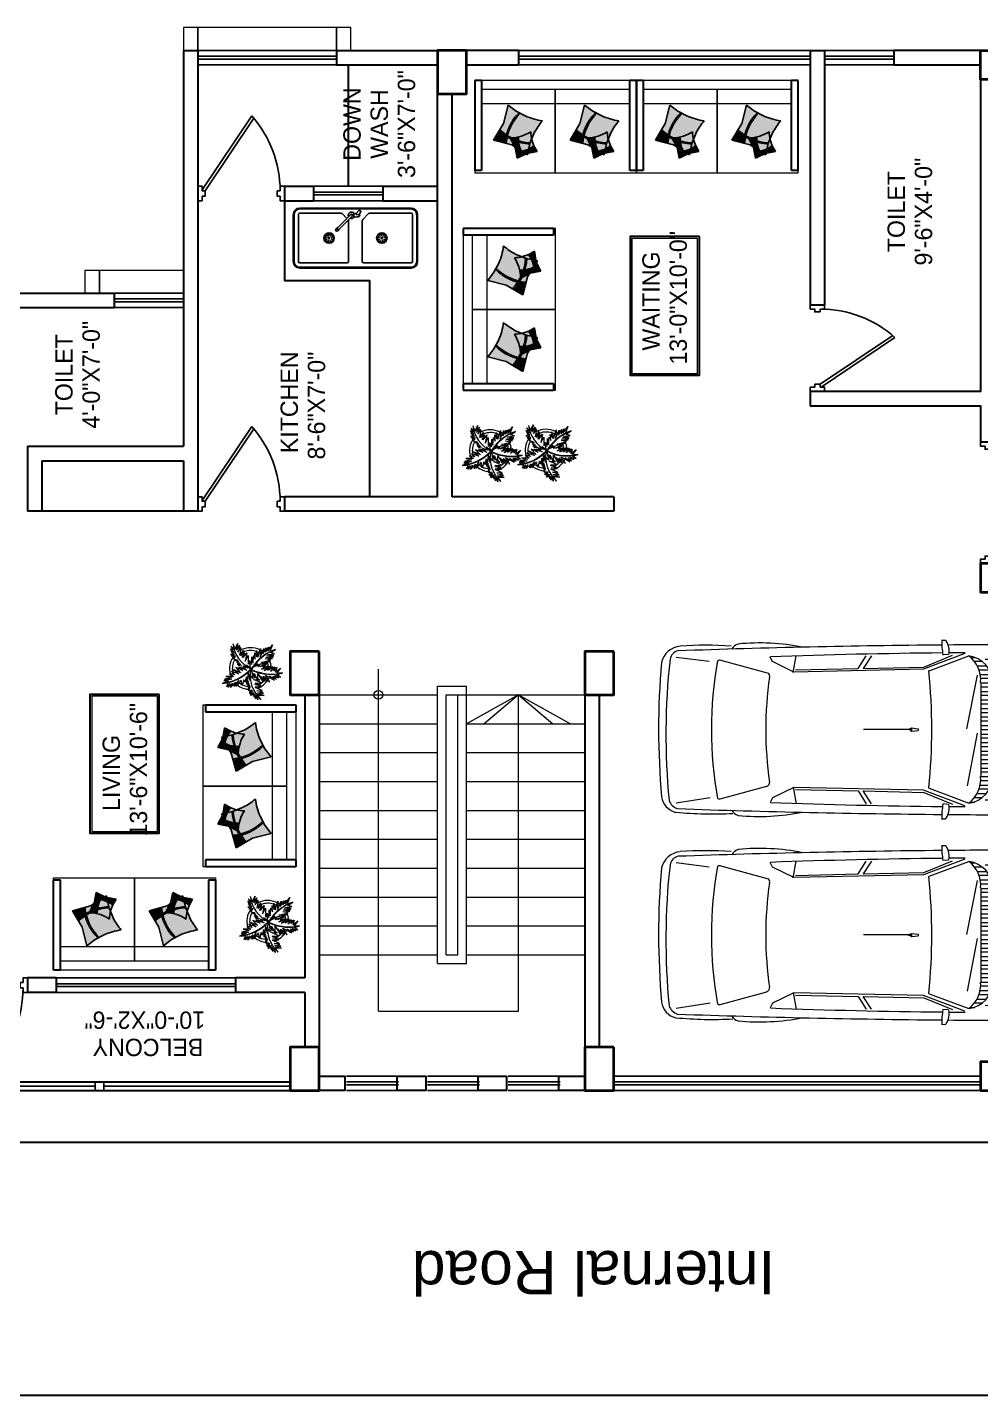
# Model space of a CAD drawing. Header units: inches. Extents: x -54558 to 35158, y -4190 to 41945.
# Drawn here: x -54215.9 to -53885.9, y -1588.6 to -1115 of the extents above; entities that cross this region are included whole.
import ezdxf

# ---------------------------------------------------------------- set-up
doc = ezdxf.new("R2010")
doc.units = ezdxf.units.IN
doc.header["$MEASUREMENT"] = 0
doc.layers.get('0').update_dxf_attribs({"true_color": 0xe4c8de})
for name, color, linetype in [('A-ANNO-TEXT', 7, 'Continuous'), ('door', 34, 'Continuous'), ('FUR', 30, 'Continuous')]:
    doc.layers.add(name, color=color, linetype=linetype)
for name, color, linetype, lineweight in [('A-FURN-FIXD', 44, 'Continuous', 9), ('A_WALL', 7, 'Continuous', 30), ('car', 251, 'Continuous', 13), ('colum', 241, 'Continuous', 40), ('Furniture', 42, 'Continuous', 30), ('illustr-TREE', 113, 'Continuous', 0), ('railing', 6, 'Continuous', 5), ('ROAD', 251, 'Continuous', 30), ('sanshade', 252, 'Continuous', 5), ('Stair', 44, 'Continuous', 13), ('thin', 251, 'Continuous', 20), ('Ver', 144, 'Continuous', 30), ('Wall-02', 7, 'Continuous', 30), ('windo', 140, 'Continuous', 25)]:
    doc.layers.add(name, color=color, linetype=linetype, lineweight=lineweight)
doc.styles.add('Arial', font='arial.ttf')
doc.styles.get("Standard").update_dxf_attribs({"font": 'ARIALN.TTF'})

# ---------------------------------------------------------------- blocks, each defined once
blk = doc.blocks.new('fjfds')
at = {"layer": 'railing'}
for p, q in [((-25748.79, -8794.32), (-25748.79, -8804.32)), ((-25748.79, -8794.32), (-25652.79, -8794.32)), ((-25745.79, -8797.32), (-25745.79, -8801.32)), ((-25745.79, -8797.32), (-25655.79, -8797.32)), ((-25655.79, -8797.32), (-25655.79, -8804.32)), ((-25652.79, -8794.32), (-25652.79, -8804.32)), ((-25745.79, -8801.32), (-25655.79, -8801.32)), ((-25748.79, -8804.32), (-25655.79, -8804.32)), ((-25655.79, -8804.32), (-25652.79, -8804.32))]:
    blk.add_line(p, q, dxfattribs=at)
at = {"layer": 'Stair'}
for p, q in [((-25745.79, -8753.32), (-25745.79, -8794.32)), ((-25735.79, -8753.32), (-25735.79, -8794.32)), ((-25725.79, -8753.32), (-25725.79, -8794.32)), ((-25715.79, -8753.32), (-25715.79, -8794.32)), ((-25705.79, -8753.32), (-25705.79, -8794.32)), ((-25695.79, -8753.32), (-25695.79, -8794.32)), ((-25685.79, -8753.32), (-25685.79, -8794.32)), ((-25675.79, -8753.32), (-25675.79, -8794.32)), ((-25665.79, -8753.32), (-25665.79, -8794.32)), ((-25655.79, -8753.32), (-25655.79, -8794.32)), ((-25765.34, -8773.82), (-25646.9, -8773.82)), ((-25765.34, -8773.82), (-25765.34, -8822.32)), ((-25745.79, -8804.32), (-25745.79, -8845.32)), ((-25735.79, -8804.32), (-25735.79, -8845.32)), ((-25725.79, -8804.32), (-25725.79, -8845.32)), ((-25715.79, -8804.32), (-25715.79, -8845.32)), ((-25705.79, -8804.32), (-25705.79, -8845.32)), ((-25695.79, -8804.32), (-25695.79, -8845.32)), ((-25685.79, -8804.32), (-25685.79, -8845.32)), ((-25675.79, -8804.32), (-25675.79, -8845.32)), ((-25665.79, -8804.32), (-25665.79, -8845.32)), ((-25655.79, -8822.32), (-25665.79, -8804.32)), ((-25655.79, -8804.32), (-25655.79, -8845.32)), ((-25655.79, -8822.32), (-25665.79, -8810.47)), ((-25765.34, -8822.32), (-25655.79, -8822.32)), ((-25655.79, -8822.32), (-25665.79, -8840.32)), ((-25655.79, -8822.32), (-25665.79, -8834.17))]:
    blk.add_line(p, q, dxfattribs=at)
blk.add_circle((-25655.79, -8773.82), 1.51, dxfattribs=at)
blk = doc.blocks.new('ee')
at = {"layer": 'sanshade'}
for points in [[(-25480.79, -8822.32), (-25472.79, -8822.32), (-25472.79, -8817.32), (-25480.79, -8817.32)], [(-25472.79, -8822.32), (-25480.79, -8822.32), (-25480.79, -8870.32), (-25472.79, -8870.32)], [(-25480.79, -8875.32), (-25472.79, -8875.32), (-25472.79, -8870.32), (-25480.79, -8870.32)]]:
    blk.add_lwpolyline(points, close=True, dxfattribs=at)
blk = doc.blocks.new('ddf')
at = {"layer": 'sanshade'}
for points in [[(-25516.79, -8672.32), (-25508.79, -8672.32), (-25508.79, -8677.32), (-25516.79, -8677.32)], [(-25516.79, -8677.32), (-25508.79, -8677.32), (-25508.79, -8706.32), (-25516.79, -8706.32)]]:
    blk.add_lwpolyline(points, close=True, dxfattribs=at)
blk = doc.blocks.new('ALFA-P')
at = {"color": 1}
for p, q in [((0.051, 0.677), (0.379, 0.733)), ((0.421, 0.765), (0.398, 0.733)), ((0.922, 0.782), (0.421, 0.765)), ((1.054, 0.795), (1.05, 0.795)), ((1.501, 0.831), (1.466, 0.832)), ((1.187, 0.609), (1.104, 0.609)), ((1.142, 0.646), (1.211, 0.646)), ((1.245, 0.684), (1.208, 0.684)), ((1.611, 0.562), (1.26, 0.693)), ((1.295, 0.716), (1.659, 0.578)), ((1.658, 0.598), (1.405, 0.702)), ((1.439, 0.705), (1.49, 0.7)), ((2.117, 0.698), (2.191, 0.585)), ((2.236, 0.585), (2.166, 0.698)), ((2.809, 0.552), (2.782, 0.698)), ((2.801, 0.554), (2.99, 0.646)), ((2.989, 0.646), (3.012, 0.687)), ((3.044, 0.547), (3.455, 0.659)), ((3.538, 0.646), (3.838, 0.693)), ((1.055, 0.496), (1.156, 0.496)), ((1.161, 0.534), (1.064, 0.534)), ((1.08, 0.571), (1.171, 0.571)), ((1.187, 0.076), (1.276, 0.539)), ((2.191, 0.585), (1.658, 0.598)), ((1.659, 0.578), (2.801, 0.554)), ((2.789, 0.573), (2.236, 0.585)), ((1.053, -0.37), (1.053, 0.459)), ((1.156, 0.459), (1.053, 0.459)), ((1.053, 0.421), (1.156, 0.421)), ((1.156, 0.384), (1.053, 0.384)), ((1.156, -0.37), (1.156, 0.459)), ((1.053, 0.346), (1.156, 0.346)), ((1.156, 0.309), (1.053, 0.309)), ((1.053, 0.271), (1.156, 0.271)), ((1.156, 0.234), (1.053, 0.234)), ((1.053, 0.196), (1.156, 0.196)), ((1.156, 0.159), (1.053, 0.159)), ((1.053, 0.121), (1.156, 0.121)), ((1.156, 0.084), (1.053, 0.084)), ((1.053, 0.046), (1.156, 0.046)), ((1.156, 0.009), (1.053, 0.009)), ((1.187, -0.435), (1.281, 0.039)), ((1.765, 0.059), (1.708, 0.052)), ((1.708, 0.037), (1.708, 0.052)), ((1.765, 0.03), (1.708, 0.037)), ((1.775, 0.052), (1.765, 0.059)), ((1.775, 0.036), (1.765, 0.03)), ((1.766, 0.03), (1.766, 0.058)), ((1.77, 0.048), (1.787, 0.048)), ((1.77, 0.04), (1.787, 0.04)), ((1.775, 0.048), (1.775, 0.052)), ((1.775, 0.036), (1.775, 0.04)), ((1.787, 0.048), (1.804, 0.044)), ((1.787, 0.04), (1.804, 0.044)), ((1.804, 0.044), (2.189, 0.044)), ((1.053, -0.029), (1.156, -0.029)), ((1.156, -0.066), (1.053, -0.066)), ((1.053, -0.104), (1.156, -0.104)), ((1.156, -0.141), (1.053, -0.141)), ((1.053, -0.179), (1.156, -0.179)), ((1.156, -0.216), (1.053, -0.216)), ((1.053, -0.254), (1.156, -0.254)), ((1.156, -0.291), (1.053, -0.291)), ((1.053, -0.329), (1.156, -0.329)), ((1.156, -0.366), (1.053, -0.366)), ((1.055, -0.404), (1.156, -0.404)), ((1.161, -0.441), (1.064, -0.441)), ((1.08, -0.479), (1.171, -0.479)), ((1.611, -0.473), (1.26, -0.604)), ((1.659, -0.486), (2.801, -0.461)), ((2.789, -0.48), (2.236, -0.493)), ((2.809, -0.459), (2.782, -0.606)), ((2.801, -0.461), (2.99, -0.554)), ((3.033, -0.451), (3.453, -0.566)), ((0.049, -0.586), (0.383, -0.64)), ((1.187, -0.516), (1.104, -0.516)), ((1.142, -0.554), (1.211, -0.554)), ((1.245, -0.591), (1.208, -0.591)), ((1.295, -0.624), (1.659, -0.486)), ((1.658, -0.505), (1.405, -0.61)), ((2.191, -0.493), (1.658, -0.505)), ((2.117, -0.606), (2.191, -0.493)), ((2.236, -0.493), (2.166, -0.606)), ((2.989, -0.553), (3.012, -0.595)), ((3.547, -0.554), (3.838, -0.591)), ((0.421, -0.682), (0.398, -0.645)), ((0.922, -0.688), (0.421, -0.682)), ((1.439, -0.616), (1.49, -0.612)), ((1.501, -0.743), (1.466, -0.743))]:
    blk.add_line(p, q, dxfattribs=at)
blk.add_lwpolyline([(1.77, 0.048, 0.135264), (1.769, 0.048, 0.106902), (1.768, 0.047, 0.081911), (1.768, 0.046, 0.07014), (1.768, 0.044, 0.07014), (1.768, 0.043, 0.081911), (1.768, 0.042, 0.106902), (1.769, 0.041, 0.135264), (1.77, 0.04, 0.135264)], format="xyb", dxfattribs=at)
at = {"color": 1, "const_width": 0.00157}
blk.add_lwpolyline([(2.189, 0.044, 1), (2.188, 0.044, 1)], format="xyb", close=True, dxfattribs=at)
at = {"color": 1}
for centre, radius, start, end in [((0.794, -2.08), 2.83, 90.8303, 104.7581), ((0.644, 2.435), 1.69, 273.7251, 283.9002), ((0.703, -88.577), 89.373, 89.52503, 89.7751), ((0.934, -56.277), 57.002, 89.4957, 89.6397), ((1.583, 0.741), 0.149, 145.9309, 193.8445), ((1.514, 0.784), 0.068, 134.8266, 142.9949), ((0.774, 0.825), 0.726, 350.1467, 0.5405), ((0.703, -88.577), 89.373, 87.99733, 89.48898), ((3.104, -1.099), 1.909, 84.2866, 101.4253), ((3.269, 0.711), 0.0928, 31.1037, 74.3748), ((3.518, -2.656), 3.444, 84.627, 92.961), ((3.799, 0.638), 0.106, 15.9545, 75.1491), ((3.801, 0.61), 0.169, 8.8601, 76.0341), ((3.477, 0.047), 3.537, 170.7624, 189.2376), ((0.086, 0.575), 0.109, 108.9654, 157.7189), ((0.087, 0.589), 0.0687, 102.3165, 172.6202), ((1.022, -8.34), 9.004, 89.3963, 96.1219), ((1.288, 0.459), 0.235, 96.9706, 180), ((1.427, 0.479), 0.271, 128.1315, 184.3504), ((0.934, -56.277), 57.002, 87.9149, 89.4373), ((3.448, 0.618), 0.0417, 52.5085, 81.0554), ((0.134, 0.045), 3.395, 349.695, 10.305), ((-2.205, 0.087), 6.134, 353.8067, 5.429), ((-2.824, 0.038), 6.818, 355.0765, 5.0418), ((3.018, 0.045), 3.049, 169.5804, 190.4804), ((6.651, 0.044), 5.064, 174.1622, 185.8378), ((1.61, 0.559), 0.00255, 10.1904, 76.0607), ((3.055, 0.509), 0.0388, 106.5918, 183.3613), ((-0.143, 0.045), 3.193, 351.679, 8.321), ((1.288, -0.37), 0.235, 180, 263.0294), ((1.427, -0.391), 0.271, 175.6496, 231.8685), ((1.61, -0.47), 0.00255, 283.9393, 349.8096), ((3.042, -0.425), 0.0275, 161.9399, 248.0871), ((0.08, -0.492), 0.0989, 198.2367, 251.7095), ((0.093, -0.492), 0.0748, 186.407, 260.5783), ((1.022, 8.432), 9.004, 263.8781, 270.6037), ((0.794, 2.173), 2.83, 255.2872, 269.1697), ((0.934, 56.369), 57.002, 270.5622, 272.0851), ((3.456, -0.54), 0.0259, 261.842, 317.0719), ((3.785, -0.501), 0.189, 275.3376, 346.1066), ((3.803, -0.56), 0.0908, 281.9071, 350.7156), ((0.644, -2.343), 1.69, 75.9638, 86.2749), ((0.703, 88.67), 89.373, 270.2249, 270.47417), ((0.934, 56.369), 57.002, 270.3603, 270.5047), ((1.583, -0.652), 0.149, 166.1555, 214.0691), ((0.774, -0.736), 0.726, 359.4595, 9.8533), ((0.703, 88.67), 89.373, 270.51092, 271.99998), ((3.104, 1.191), 1.909, 258.5747, 275.7134), ((3.269, -0.618), 0.0928, 285.6252, 328.8963), ((3.577, 2.373), 3.071, 265.8615, 274.2164), ((1.514, -0.695), 0.068, 217.0051, 225.1734)]:
    blk.add_arc(centre, radius, start, end, dxfattribs=at)
blk = doc.blocks.new('efre')
at = {"layer": 'door'}
for p, q in [((10922.87, 10339.43), (10901.44, 10307.52)), ((10923.87, 10339.12), (10902.26, 10306.96))]:
    blk.add_line(p, q, dxfattribs=at)
for points in [[(10885.87, 10339.43), (10884.87, 10339.43), (10884.87, 10337.89), (10883.37, 10337.89), (10883.37, 10342.89), (10884.87, 10342.89), (10884.87, 10341.35), (10885.87, 10341.35)], [(10922.87, 10339.43), (10923.87, 10339.43), (10923.87, 10337.89), (10925.37, 10337.89), (10925.37, 10342.89), (10923.87, 10342.89), (10923.87, 10341.35), (10922.87, 10341.35)]]:
    blk.add_lwpolyline(points, close=True, dxfattribs=at)
blk.add_arc((10923.87, 10339.43), 39, 180, 236.3642, dxfattribs=at)
blk = doc.blocks.new('jj')
at = {"layer": 'door'}
for p, q in [((11000.83, 10306.39), (11025.92, 10323.24)), ((11001.13, 10305.39), (11026.7, 10322.56))]:
    blk.add_line(p, q, dxfattribs=at)
for points in [[(11000.83, 10331.39), (11000.83, 10332.39), (11002.37, 10332.39), (11002.37, 10333.89), (10997.37, 10333.89), (10997.37, 10332.39), (10998.91, 10332.39), (10998.91, 10331.39)], [(11000.83, 10306.39), (11000.83, 10305.39), (11002.37, 10305.39), (11002.37, 10303.89), (10997.37, 10303.89), (10997.37, 10305.39), (10998.91, 10305.39), (10998.91, 10306.39)]]:
    blk.add_lwpolyline(points, close=True, dxfattribs=at)
blk.add_arc((11000.83, 10293.39), 39, 48.4266, 90, dxfattribs=at)
blk = doc.blocks.new('eyhfgh')
h = blk.add_hatch(color=63)
h.set_gradient(color1=(179, 217, 63), color2=(199, 227, 114), one_color=1, tint=0.67, name='INVCYLINDER')
h.paths.add_polyline_path([(12644.43, 1383.24, 0.034297), (12645.24, 1384.41), (12644.29, 1385.24), (12642.12, 1388.72), (12640.65, 1386.85, -0.121186)])
h = blk.add_hatch(color=254)
h.set_gradient(color1=(252, 230, 217), color2=(250, 214, 194), one_color=1, tint=0.87, name='CYLINDER')
h.paths.add_polyline_path([(12640.74, 1375.72, 0.127935), (12640.03, 1384.94), (12635.81, 1384.95, -0.057362), (12630.31, 1386.1, -0.068738), (12631.08, 1379.22), (12630.86, 1377.04, 0.13826)])
h = blk.add_hatch(color=7)
h.set_gradient(color1=(238, 242, 227), color2=(228, 234, 210), one_color=1, tint=0.87, name='CYLINDER')
h.paths.add_polyline_path([(12644.25, 1383.02, 0.127935), (12640.47, 1386.65), (12638.68, 1385.07, -0.057362), (12635.92, 1383.48, -0.068738), (12638.84, 1380.86), (12639.57, 1379.85, 0.13826)])
h = blk.add_hatch(color=63)
h.set_gradient(color1=(179, 217, 63), color2=(199, 227, 114), one_color=1, tint=0.67, name='INVCYLINDER')
h.paths.add_polyline_path([(12639.73, 1379.63), (12640.15, 1379.05), (12641.16, 1377.05), (12643.87, 1380.25), (12645.17, 1381.1, 0.044432), (12644.39, 1382.78, -0.131681)])
h = blk.add_hatch(color=252)
h.set_gradient(color1=(132, 132, 132), color2=(171, 171, 171), one_color=1, tint=0.67, name='INVCYLINDER')
h.paths.add_polyline_path([(12641.24, 1375.8, 0.034297), (12643.68, 1376.39), (12643.4, 1378.6), (12644.63, 1385.73), (12640.5, 1384.98, -0.121186)])
h = blk.add_hatch(color=7)
h.set_gradient(color1=(238, 242, 227), color2=(228, 234, 210), one_color=1, tint=0.87, name='CYLINDER')
h.paths.add_polyline_path([(12647.38, 1382.54), (12645.46, 1384.23, -0.034767), (12644.58, 1383, -0.044102), (12645.42, 1381.27)])
h = blk.add_hatch(color=252)
h.set_gradient(color1=(132, 132, 132), color2=(171, 171, 171), one_color=1, tint=0.67, name='INVCYLINDER')
h.paths.add_polyline_path([(12630.81, 1376.56), (12630.67, 1375.29), (12629.66, 1371.46), (12636.99, 1372.52), (12639.71, 1372.11, 0.044432), (12640.65, 1375.23, -0.131681)])
h = blk.add_hatch(color=254)
h.set_gradient(color1=(252, 230, 217), color2=(250, 214, 194), one_color=1, tint=0.87, name='CYLINDER')
h.paths.add_polyline_path([(12644.31, 1371.41), (12643.75, 1375.89, -0.034767), (12641.15, 1375.3, -0.044102), (12640.23, 1372.03)])
at = {"layer": 'FUR'}
for centre, radius, start, end in [((12638.08, 1409.42), 24.58, 251.5766, 264.7087), ((12605.79, 1379.86), 25.3, 358.5655, 14.2944), ((12630.42, 1396.27), 13.92, 293.2894, 306.4215), ((12627.91, 1371.6), 14.33, 40.2783, 56.0072), ((12636.29, 1389.73), 10.41, 288.3606, 329.2642), ((12622.66, 1378.96), 18.37, 338.1109, 18.9447), ((12636.2, 1389.91), 10.86, 288.9822, 328.4663), ((12622.19, 1378.89), 19.3, 339.1865, 18.3627), ((12635.38, 1377.57), 10.41, 19.8237, 60.6575), ((12635.21, 1377.37), 10.93, 20.8993, 60.0755), ((12638.22, 1394.25), 19.18, 247.2694, 286.7535), ((12638.14, 1393.91), 18.38, 246.6478, 287.5514)]:
    blk.add_arc(centre, radius, start, end, dxfattribs=at)
for points, invisible_edges in [([(12644.29, 1385.24), (12642.12, 1388.72), (12640.57, 1386.74)], 12), ([(12644.31, 1371.41), (12643.4, 1378.6), (12635.81, 1384.95)], 14), ([(12643.4, 1378.6), (12640.26, 1384.94), (12635.81, 1384.95)], 13), ([(12644.29, 1385.24), (12640.57, 1386.74), (12638.68, 1385.07)], 13), ([(12647.38, 1382.54), (12644.29, 1385.24), (12638.68, 1385.07)], 14), ([(12638.84, 1380.86), (12640.15, 1379.05), (12647.38, 1382.54)], 14), ([(12640.15, 1379.05), (12643.87, 1380.25), (12647.38, 1382.54)], 13), ([(12643.4, 1378.6), (12644.63, 1385.73), (12640.26, 1384.94)], 12), ([(12631.08, 1379.22), (12630.67, 1375.29), (12644.31, 1371.41)], 14), ([(12640.15, 1379.05), (12641.16, 1377.05), (12643.87, 1380.25)], 12), ([(12630.67, 1375.29), (12629.66, 1371.46), (12636.99, 1372.52)], 12), ([(12630.67, 1375.29), (12636.99, 1372.52), (12644.31, 1371.41)], 13)]:
    blk.add_3dface(points, dxfattribs=dict(at, invisible_edges=invisible_edges))
blk = doc.blocks.new('standard')
at = {"layer": 'A-FURN-FIXD', "lineweight": 30, "transparency": 33554687}
for p, q in [((29797.43, 5446.76), (29828.65, 5446.76)), ((29797.43, 5444.42), (29797.43, 5446.76)), ((29828.65, 5444.42), (29828.65, 5446.76)), ((29797.43, 5444.42), (29828.65, 5444.42)), ((29828.65, 5393.11), (29797.43, 5393.11)), ((29797.43, 5390.76), (29797.43, 5393.11)), ((29828.65, 5390.76), (29797.43, 5390.76)), ((29828.65, 5390.76), (29828.65, 5393.11))]:
    blk.add_line(p, q, dxfattribs=at)
at = {"layer": 'A-FURN-FIXD', "linetype": 'ByBlock', "ltscale": 200, "transparency": 33554687}
for p, q in [((29828.65, 5446.76), (29829.43, 5446.76)), ((29829.43, 5446.76), (29829.43, 5390.76)), ((29797.43, 5393.11), (29797.43, 5444.42)), ((29800.56, 5393.11), (29800.56, 5444.42)), ((29805.56, 5393.11), (29805.56, 5444.42)), ((29829.43, 5418.89), (29800.56, 5418.89)), ((29829.43, 5418.76), (29800.56, 5418.76)), ((29829.43, 5390.76), (29828.65, 5390.76))]:
    blk.add_line(p, q, dxfattribs=at)
at = {"layer": 'Furniture', "transparency": 33554687, "xscale": -0.8940402066046178, "yscale": 0.8940402066046178, "zscale": 0.8940402066046178, "rotation": 202.1116633612902}
for p in [(18883.43, 2320.97), (18883.43, 2294.47)]:
    blk.add_blockref('eyhfgh', p, dxfattribs=at)
blk = doc.blocks.new('gfsv')
at = {"layer": 'illustr-TREE', "color": 114, "true_color": 0x139b48}
for p, q in [((-19140.03, -7521.46), (-19139.13, -7521.95)), ((-19139.05, -7522.51), (-19140.03, -7521.46)), ((-19139.94, -7521.15), (-19139.07, -7521.44)), ((-19139.13, -7521.95), (-19139.94, -7521.15)), ((-19138.47, -7521.62), (-19139.14, -7519.95)), ((-19139.07, -7521.44), (-19139.14, -7519.95)), ((-19138.44, -7520.36), (-19138.47, -7521.62)), ((-19138.11, -7522.31), (-19138.44, -7520.36)), ((-19138.11, -7520.52), (-19138.11, -7522.31)), ((-19137.74, -7522.39), (-19138.11, -7520.52)), ((-19137.39, -7520.88), (-19137.74, -7522.39)), ((-19137.42, -7522.78), (-19137.39, -7520.88)), ((-19140.11, -7522.01), (-19139.05, -7522.51)), ((-19138.83, -7523.25), (-19140.11, -7522.01)), ((-19139.85, -7522.94), (-19138.83, -7523.25)), ((-19138.26, -7524.11), (-19139.85, -7522.94)), ((-19139.78, -7523.45), (-19138.26, -7524.11)), ((-19138.34, -7524.64), (-19139.78, -7523.45)), ((-19139.67, -7524.94), (-19138.34, -7524.64)), ((-19138.22, -7525.34), (-19139.67, -7524.94)), ((-19136.72, -7521.8), (-19137.42, -7522.78)), ((-19137.02, -7523.12), (-19136.72, -7521.8)), ((-19136.22, -7522.25), (-19137.02, -7523.12)), ((-19136.81, -7524.08), (-19136.22, -7522.25)), ((-19135.72, -7522.81), (-19136.81, -7524.08)), ((-19136.53, -7524.51), (-19135.72, -7522.81)), ((-19135.25, -7523.31), (-19136.53, -7524.51)), ((-19135.94, -7525.04), (-19135.25, -7523.31)), ((-19135.22, -7524.06), (-19135.94, -7525.04)), ((-19135.87, -7526.04), (-19135.22, -7524.06)), ((-19135.21, -7524.53), (-19135.87, -7526.04)), ((-19135.48, -7525.74), (-19135.21, -7524.53)), ((-19134.73, -7523.95), (-19134.78, -7524.94)), ((-19134.38, -7524.55), (-19134.73, -7523.95)), ((-19134.39, -7523.69), (-19134.38, -7524.55)), ((-19134.08, -7524.26), (-19134.39, -7523.69)), ((-19133.9, -7523.5), (-19134.08, -7524.26)), ((-19133.67, -7524.03), (-19133.9, -7523.5)), ((-19133.35, -7522.94), (-19133.67, -7524.03)), ((-19133.01, -7522.73), (-19133.39, -7523.77)), ((-19133.39, -7523.77), (-19133.35, -7522.94)), ((-19132.59, -7523.23), (-19133.01, -7522.73)), ((-19132.77, -7524.92), (-19131.79, -7525.64)), ((-19131.26, -7525.42), (-19132.77, -7524.92)), ((-19132.74, -7522.49), (-19132.59, -7523.23)), ((-19132.3, -7523.23), (-19132.74, -7522.49)), ((-19132.42, -7522.27), (-19132.28, -7522.87)), ((-19132.11, -7522.84), (-19132.42, -7522.27)), ((-19132.32, -7524.59), (-19131.26, -7525.42)), ((-19130.99, -7525.26), (-19132.32, -7524.59)), ((-19132.28, -7522.87), (-19132.3, -7523.23)), ((-19132.2, -7524.29), (-19130.99, -7525.26)), ((-19130.38, -7524.59), (-19132.2, -7524.29)), ((-19131.97, -7522.01), (-19132.11, -7522.84)), ((-19131.9, -7523), (-19131.97, -7522.01)), ((-19131.47, -7522.35), (-19131.9, -7523)), ((-19131.08, -7522.14), (-19131.69, -7522.97)), ((-19131.69, -7522.97), (-19131.47, -7522.35)), ((-19131.42, -7523.84), (-19130.38, -7524.59)), ((-19130.13, -7524.42), (-19131.42, -7523.84)), ((-19130.61, -7522), (-19131.23, -7522.84)), ((-19131.23, -7522.84), (-19131.08, -7522.14)), ((-19130.96, -7523.48), (-19130.13, -7524.42)), ((-19129.7, -7524.25), (-19130.96, -7523.48)), ((-19130.81, -7522.81), (-19130.61, -7522)), ((-19130, -7522.11), (-19130.81, -7522.81)), ((-19130.69, -7523.27), (-19129.7, -7524.25)), ((-19129.26, -7523.88), (-19130.69, -7523.27)), ((-19130.68, -7522.91), (-19130, -7522.11)), ((-19129.37, -7522.63), (-19130.63, -7523.08)), ((-19130.63, -7523.08), (-19129.26, -7523.88)), ((-19142.92, -7528.17), (-19141.87, -7528.13)), ((-19142.14, -7528.45), (-19142.92, -7528.17)), ((-19142.54, -7527.86), (-19141.51, -7527.82)), ((-19141.87, -7528.13), (-19142.54, -7527.86)), ((-19142.15, -7527.05), (-19141.38, -7527.4)), ((-19141.37, -7527.67), (-19142.15, -7527.05)), ((-19142.14, -7527.65), (-19141.37, -7527.67)), ((-19141.51, -7527.82), (-19142.14, -7527.65)), ((-19141.68, -7526.82), (-19141.26, -7527.27)), ((-19141.38, -7527.4), (-19141.68, -7526.82)), ((-19141.42, -7526.6), (-19141.5, -7527.08)), ((-19141.4, -7527.05), (-19141.42, -7526.6)), ((-19141.32, -7526.68), (-19140.79, -7527.22)), ((-19140.95, -7527.46), (-19141.32, -7526.68)), ((-19141.26, -7527.27), (-19140.95, -7527.46)), ((-19140.97, -7526.59), (-19139.89, -7526.86)), ((-19140.79, -7527.22), (-19140.97, -7526.59)), ((-19140.91, -7529.82), (-19140.13, -7528.14)), ((-19140.61, -7526.42), (-19139.52, -7526.77)), ((-19139.89, -7526.86), (-19140.61, -7526.42)), ((-19140.13, -7528.14), (-19140.01, -7529.68)), ((-19140.01, -7529.68), (-19139.82, -7528.21)), ((-19139.84, -7526.29), (-19139.1, -7526.57)), ((-19139.52, -7526.77), (-19139.84, -7526.29)), ((-19139.82, -7528.21), (-19139.73, -7529.55)), ((-19139.73, -7529.55), (-19139.29, -7528.02)), ((-19139.4, -7525.99), (-19138.7, -7526.48)), ((-19139.1, -7526.57), (-19139.4, -7525.99)), ((-19139.29, -7528.02), (-19139.24, -7529.24)), ((-19139.24, -7529.24), (-19139.11, -7528.14)), ((-19139.11, -7528.14), (-19139.01, -7529.66)), ((-19139.01, -7529.66), (-19138.18, -7527.74)), ((-19139, -7525.86), (-19138.15, -7526.37)), ((-19138.7, -7526.48), (-19139, -7525.86)), ((-19138.85, -7525.6), (-19138.22, -7525.34)), ((-19137.48, -7525.94), (-19138.85, -7525.6)), ((-19138.74, -7526.04), (-19137.48, -7525.94)), ((-19136.98, -7526.37), (-19138.74, -7526.04)), ((-19138.52, -7526.94), (-19136.98, -7526.37)), ((-19136.89, -7526.61), (-19138.52, -7526.94)), ((-19138.45, -7526.25), (-19136.18, -7526.56)), ((-19136.67, -7527.87), (-19138.39, -7528.79)), ((-19138.18, -7527.74), (-19138.35, -7529.29)), ((-19137.95, -7527.54), (-19136.89, -7526.61)), ((-19135.75, -7527.18), (-19137.95, -7527.54)), ((-19136.25, -7527.26), (-19137.82, -7528.05)), ((-19137.82, -7528.05), (-19136.67, -7527.87)), ((-19135.65, -7526.97), (-19135.49, -7526.95)), ((-19134.92, -7525.12), (-19135.48, -7525.74)), ((-19135.42, -7527.05), (-19134.63, -7525.91)), ((-19135.42, -7527.05), (-19134.3, -7528.75)), ((-19135.36, -7526.97), (-19133.49, -7526.75)), ((-19135.35, -7526.32), (-19134.92, -7525.12)), ((-19134.63, -7525.91), (-19135.35, -7526.32)), ((-19135.08, -7527.83), (-19134.38, -7529.27)), ((-19134.3, -7528.75), (-19135.08, -7527.83)), ((-19133.49, -7526.75), (-19134.51, -7527.22)), ((-19134.51, -7527.22), (-19132.62, -7527.32)), ((-19132.24, -7526.41), (-19134.41, -7526.43)), ((-19132.62, -7527.32), (-19134.15, -7527.56)), ((-19134.15, -7527.56), (-19132.24, -7527.75)), ((-19133.62, -7525.69), (-19132.24, -7526.41)), ((-19131.57, -7526.07), (-19133.62, -7525.69)), ((-19132.24, -7527.75), (-19133.13, -7528.12)), ((-19133.13, -7528.12), (-19131.6, -7528.01)), ((-19131.79, -7525.64), (-19132.77, -7525.14)), ((-19132.77, -7525.14), (-19131.57, -7526.07)), ((-19130.98, -7528.41), (-19132.63, -7528.79)), ((-19131.6, -7528.01), (-19132.56, -7528.57)), ((-19132.56, -7528.57), (-19130.98, -7528.41)), ((-19143.17, -7528.74), (-19142.14, -7528.45)), ((-19142.12, -7528.62), (-19143.17, -7528.74)), ((-19143.1, -7529.55), (-19142.01, -7528.76)), ((-19142.01, -7528.76), (-19142.12, -7530.35)), ((-19142.12, -7530.35), (-19141.83, -7528.81)), ((-19141.83, -7528.81), (-19141.56, -7530.18)), ((-19141.56, -7530.18), (-19141.5, -7528.72)), ((-19141.5, -7528.72), (-19141.19, -7529.92)), ((-19141.19, -7529.92), (-19140.94, -7528.53)), ((-19140.94, -7528.53), (-19140.91, -7529.82)), ((-19137.55, -7530.06), (-19138.86, -7531.01)), ((-19138.86, -7531.01), (-19137.38, -7530.21)), ((-19137.38, -7530.21), (-19138.8, -7531.73)), ((-19138.8, -7531.73), (-19137.13, -7530.69)), ((-19137.33, -7529.38), (-19138.64, -7530.44)), ((-19138.64, -7530.44), (-19137.55, -7530.06)), ((-19136.7, -7528.78), (-19138.55, -7529.89)), ((-19138.55, -7529.89), (-19137.33, -7529.38)), ((-19138.39, -7528.79), (-19136.7, -7528.78)), ((-19138.35, -7529.29), (-19138, -7528.79)), ((-19137.13, -7530.69), (-19138.34, -7532.81)), ((-19138.34, -7532.81), (-19137.37, -7531.69)), ((-19137.37, -7531.69), (-19138.08, -7533.27)), ((-19135.92, -7530.35), (-19135.02, -7532.47)), ((-19134.87, -7531.97), (-19135.92, -7530.35)), ((-19135.87, -7531.24), (-19135.06, -7532.85)), ((-19135.02, -7532.47), (-19135.87, -7531.24)), ((-19135.63, -7529.72), (-19134.87, -7531.97)), ((-19134.81, -7531.37), (-19135.63, -7529.72)), ((-19135.1, -7529.99), (-19134.81, -7531.37)), ((-19134.44, -7530.93), (-19135.1, -7529.99)), ((-19135, -7529.32), (-19134.44, -7530.93)), ((-19134.64, -7530.19), (-19135, -7529.32)), ((-19134.99, -7528.75), (-19134.64, -7530.19)), ((-19134.38, -7529.27), (-19134.99, -7528.75)), ((-19134.65, -7529.86), (-19134.14, -7531.17)), ((-19134.38, -7530.93), (-19134.65, -7529.86)), ((-19134.64, -7530.37), (-19134.38, -7530.93)), ((-19134.36, -7529.34), (-19133.75, -7531.64)), ((-19134.14, -7531.17), (-19134.36, -7529.34)), ((-19133.98, -7529.69), (-19133.36, -7531.97)), ((-19133.75, -7531.64), (-19133.98, -7529.69)), ((-19133.36, -7531.97), (-19133.11, -7530.66)), ((-19133.11, -7530.66), (-19132.97, -7532.41)), ((-19132.97, -7532.41), (-19132.74, -7530.74)), ((-19132.74, -7530.74), (-19132.61, -7532.59)), ((-19132.63, -7528.79), (-19130.51, -7529.44)), ((-19132.61, -7532.59), (-19132.37, -7531)), ((-19132.58, -7529.32), (-19130.52, -7530.22)), ((-19130.51, -7529.44), (-19132.58, -7529.32)), ((-19132.37, -7531), (-19132.33, -7532.7)), ((-19132.33, -7532.7), (-19132.02, -7531.16)), ((-19132.02, -7531.16), (-19131.85, -7532.88)), ((-19131.82, -7530.03), (-19130.38, -7530.89)), ((-19130.52, -7530.22), (-19131.82, -7530.03)), ((-19131.43, -7530.69), (-19130.21, -7531.51)), ((-19130.38, -7530.89), (-19131.43, -7530.69)), ((-19131.22, -7531.22), (-19129.61, -7532.36)), ((-19130.21, -7531.51), (-19131.22, -7531.22)), ((-19131.17, -7531.72), (-19130.74, -7533.16)), ((-19129.61, -7532.36), (-19131.17, -7531.72)), ((-19138.08, -7533.27), (-19137.33, -7532.45)), ((-19137.33, -7532.45), (-19137.78, -7533.85)), ((-19137.78, -7533.85), (-19137.22, -7533.01)), ((-19137.22, -7533.01), (-19137.57, -7534.36)), ((-19137.57, -7534.36), (-19136.99, -7533.47)), ((-19136.99, -7533.47), (-19136.55, -7534.9)), ((-19136.55, -7533.5), (-19136.55, -7534.9)), ((-19135.35, -7534.35), (-19136.55, -7533.5)), ((-19135.21, -7533.44), (-19136.35, -7533.11)), ((-19136.35, -7533.11), (-19135.35, -7534.35)), ((-19136.1, -7531.92), (-19135.17, -7533.17)), ((-19135.06, -7532.85), (-19136.1, -7531.92)), ((-19136.09, -7532.73), (-19135.21, -7533.44)), ((-19135.17, -7533.17), (-19136.09, -7532.73)), ((-19131.85, -7532.88), (-19131.54, -7531.86)), ((-19131.54, -7531.86), (-19130.74, -7533.16))]:
    blk.add_line(p, q, dxfattribs=at)
for centre, radius, start, end in [((-19128.04, -7519), 11.14, 184.8641, 225.4849), ((-19127.45, -7518.53), 11.77, 186.927, 225.8123), ((-19128.31, -7530.61), 8.05, 97.5401, 152.9698), ((-19137.08, -7534.91), 8.05, 81.1775, 138.3266), ((-19125.78, -7532.06), 11.14, 156.5576, 194.785), ((-19125.07, -7532.31), 11.77, 154.4151, 192.7221), ((-19141.76, -7537.3), 11.77, 20.5975, 59.3099), ((-19141.31, -7536.7), 11.14, 18.5346, 56.762)]:
    blk.add_arc(centre, radius, start, end, dxfattribs=at)
blk = doc.blocks.new('sss')
at = {"layer": 'thin', "color": 36}
for radius, start, end in [(5.64, 115.6577, 116.0773), (5.64, 105.3767, 111.9415), (5.64, 57.4756, 104.2899), (5.64, 140.808, 176.9255), (4.89, 153.9151, 175.965), (4.89, 140.8987, 152.5456), (5.64, 136.4792, 139.5509), (5.64, 132.2157, 133.1804), (4.89, 135.3729, 136.8717), (4.89, 103.9007, 108.8883), (4.89, 61.8531, 100.8192), (4.89, 58.6484, 61.5791), (5.64, 51.6167, 56.4913), (4.89, 28.8648, 35.5705), (4.89, 20.5118, 25.5966), (5.64, 35.9986, 36.5988), (4.89, 340.5694, 20.1944), (5.64, 332.6672, 28.4122), (5.64, 199.0461, 207.9874), (4.89, 178.4351, 178.7003), (4.89, 205.2449, 228.3342), (4.89, 331.0839, 340.0145), (5.64, 209.185, 230.5847), (5.64, 230.7925, 236.3345), (4.89, 229.5251, 232.8857), (5.64, 238.4668, 245.0437), (4.89, 234.467, 237.787), (4.89, 242.9454, 245.7689), (5.64, 248.0786, 248.2717), (5.64, 264.5369, 265.2564), (4.89, 266.1446, 266.5826), (4.89, 270.2537, 273.22), (5.64, 270.5271, 272.3534), (5.64, 273.4308, 293.4009), (4.89, 275.4094, 290.9372), (4.89, 291.9275, 294.6609), (5.64, 295.2219, 298.3019), (4.89, 301.9218, 302.255), (5.64, 301.0384, 302.6761), (5.64, 307.0561, 307.1985), (4.89, 323.3496, 327.1942), (5.64, 320.6426, 322.4916), (5.64, 325.1264, 331.4388)]:
    blk.add_arc((-19798.75, -6970.7), radius, start, end, dxfattribs=at)
at = {"layer": 'thin', "xscale": 1.094516021037634, "yscale": 1.094516021037634, "zscale": 1.094516021037634}
blk.add_blockref('gfsv', (1145.34, 1267.67), dxfattribs=at)
blk = doc.blocks.new('A$C41DC471C')
at = {"ltscale": 1000}
for p, q in [((45, 410, -685.7), (805, 410, -685.7)), ((45, 404, -685.7), (805, 404, -685.7)), ((45, 375, -685.7), (327.8, 375, -685.7)), ((429.6, 372.9, -685.7), (451.2, 395.6, -685.7)), ((461.4, 387.9, -685.7), (449.6, 363.8, -685.7)), ((451.2, 395.6, -685.7), (460.9, 390.1, -685.7)), ((461.4, 387.9, -685.7), (460.9, 390.1, -685.7)), ((805, 375, -685.7), (522.2, 375, -685.7)), ((0, 45, -685.7), (0, 365, -685.7)), ((6, 45, -685.7), (6, 365, -685.7)), ((35, 45, -685.7), (35, 365, -685.7)), ((392.8, 365.7, -685.7), (303.3, 276.2, -685.7)), ((402.7, 355.8, -685.7), (313.2, 266.3, -685.7)), ((334.8, 372.1, -685.7), (367, 339.9, -685.7)), ((378.3, 45, -685.7), (378.3, 324.5, -685.7)), ((414.3, 373.3, -685.7), (414.3, 348.1, -685.7)), ((429.6, 366.6, -685.7), (429.6, 372.9, -685.7)), ((471.7, 45, -685.7), (471.7, 324.5, -685.7)), ((515.2, 372.1, -685.7), (474.7, 331.6, -685.7)), ((815, 45, -685.7), (815, 365, -685.7)), ((844, 365, -685.7), (844, 45, -685.7)), ((850, 365, -685.7), (850, 45, -685.7)), ((301.9, 277.6, -685.7), (292.3, 268.1, -685.7)), ((314.6, 264.9, -685.7), (305.1, 255.3, -685.7)), ((368.3, 35, -685.7), (45, 35, -685.7)), ((805, 6, -685.7), (45, 6, -685.7)), ((481.7, 35, -685.7), (805, 35, -685.7)), ((805, 0, -685.7), (45, 0, -685.7))]:
    blk.add_line(p, q, dxfattribs=at)
for centre, radius in [((244.5, 205.4, -685.7), 35.6), ((244.5, 205.4, -685.7), 29.6), ((244.5, 205.4, -685.7), 5.56), ((605.5, 205.4, -685.7), 35.6), ((605.5, 205.4, -685.7), 29.6), ((605.5, 205.4, -685.7), 5.56)]:
    blk.add_circle(centre, radius, dxfattribs=at)
for centre, radius, start, end in [((45, 365, -685.7), 45, 90, 180), ((45, 365, -685.7), 39, 90, 180), ((45, 365, -685.7), 10, 90, 180), ((327.8, 365, -685.7), 10, 45, 90), ((397.7, 360.7, -685.7), 22, 35.25939, 206.447), ((522.2, 365, -685.7), 10, 90, 135), ((805, 365, -685.7), 45, 0, 90), ((805, 365, -685.7), 39, 0, 90), ((805, 365, -685.7), 10, 0, 90), ((368.3, 324.5, -685.7), 10, 0, 32.13654), ((397.7, 360.7, -685.7), 22, 243.553, 324.74061), ((397.7, 360.7, -685.7), 7, 315, 135), ((416.6, 271.7, -685.7), 101.7, 82.63508, 91.26584), ((416.6, 449.7, -685.7), 101.7, 268.73416, 290.37361), ((425.6, 265, -685.7), 101.7, 76.36648, 87.77678), ((416.6, 271.7, -685.7), 101.7, 69.50827, 70.00031), ((431.2, 361, -685.7), 21.8, 342.28989, 15.92547), ((416.6, 271.7, -685.7), 98.7, 66.46601, 68.42411), ((416.6, 449.7, -685.7), 98.7, 291.52666, 293.51121), ((431.2, 361, -685.7), 24.8, 355.83882, 2.78995), ((481.7, 324.5, -685.7), 10, 135, 180), ((298.7, 261.7, -685.7), 9, 135, 315), ((309.5, 272.5, -685.7), 9.18, 146.50492, 303.49508), ((306.9, 269.9, -685.7), 9.18, 94.65413, 123.49508), ((306.9, 269.9, -685.7), 9.18, 326.50492, 355.34587), ((45, 45, -685.7), 45, 180, 270), ((45, 45, -685.7), 39, 180, 270), ((45, 45, -685.7), 10, 180, 270), ((368.3, 45, -685.7), 10, 270, 0), ((481.7, 45, -685.7), 10, 180, 270), ((805, 45, -685.7), 45, 270, 0), ((805, 45, -685.7), 39, 270, 0), ((805, 45, -685.7), 10, 270, 0)]:
    blk.add_arc(centre, radius, start, end, dxfattribs=at)
for centre, major_axis in [((223.5, 209.1, -685.7), (-3.99, 0.69)), ((230.8, 221.7, -685.7), (-2.61, 3.09)), ((244.4, 226.7, -685.7), (-0.02, 4.05))]:
    blk.add_ellipse(centre, major_axis=major_axis, ratio=0.197044, dxfattribs=at)
for centre, major_axis, start_param, end_param in [((226.1, 194.7, -685.7), (3.5, 2.04), 3.141593, 9.424778), ((237.3, 185.4, -685.7), (1.37, 3.81), 3.141593, 9.424778), ((251.8, 185.5, -685.7), (-1.4, 3.8), 1.570796326794795, 7.853981633974382), ((258.1, 221.8, -685.7), (2.59, 3.11), -1.570796, 4.712389), ((262.9, 194.9, -685.7), (-3.51, 2.01), 1.570796326794786, 7.853981633974373), ((265.4, 209.2, -685.7), (3.98, 0.72), 4.712389, 10.995574)]:
    blk.add_ellipse(centre, major_axis=major_axis, ratio=0.197044, start_param=start_param, end_param=end_param, dxfattribs=at)
at = {"ltscale": 1000, "extrusion": (0, 0, -1)}
for centre, major_axis, start_param, end_param in [((584.6, 209.2, -685.7), (-3.98, 0.72), 4.712389, 10.995574), ((587.1, 194.9, -685.7), (3.51, 2.01), 1.570796326794786, 7.853981633974373), ((591.9, 221.8, -685.7), (-2.59, 3.11), -1.570796, 4.712389), ((598.2, 185.5, -685.7), (1.4, 3.8), 1.570796326794795, 7.853981633974382), ((612.7, 185.4, -685.7), (-1.37, 3.81), 3.141593, 9.424778), ((623.9, 194.7, -685.7), (-3.5, 2.04), 3.141593, 9.424778)]:
    blk.add_ellipse(centre, major_axis=major_axis, ratio=0.197044, start_param=start_param, end_param=end_param, dxfattribs=at)
for centre, major_axis in [((605.6, 226.7, -685.7), (0.02, 4.05)), ((619.2, 221.7, -685.7), (2.61, 3.09)), ((626.5, 209.1, -685.7), (3.99, 0.69))]:
    blk.add_ellipse(centre, major_axis=major_axis, ratio=0.197044, dxfattribs=at)

msp = doc.modelspace()

# ---------------------------------------------------------------- linework, layer by layer
at = {"layer": 'A-FURN-FIXD', "lineweight": 30}
for points in [[(-53983.228, -1187.429), (-54007.228, -1187.429), (-54007.228, -1235.429), (-53983.228, -1235.429)], [(-54170.172, -1345.889), (-54194.172, -1345.889), (-54194.172, -1393.889), (-54170.172, -1393.889)]]:
    msp.add_lwpolyline(points, close=True, dxfattribs=at)
at = {"layer": 'A-FURN-FIXD', "color": 4}
for points in [[(-53983.828, -1188.029), (-54006.628, -1188.029), (-54006.628, -1234.829), (-53983.828, -1234.829)], [(-54170.772, -1346.489), (-54193.572, -1346.489), (-54193.572, -1393.289), (-54170.772, -1393.289)]]:
    msp.add_lwpolyline(points, close=True, dxfattribs=at)
at = {"layer": 'A_WALL', "color": 150, "ltscale": 0.25}
msp.add_line((-54104.805, -1127.999), (-54104.805, -1169.999), dxfattribs=at)
at = {"layer": 'colum'}
for points in [[(-54063.852, -1122.999), (-54073.852, -1122.999), (-54073.852, -1137.999), (-54063.852, -1137.999)], [(-53870.852, -1122.999), (-53870.852, -1132.999), (-53885.852, -1132.999), (-53885.852, -1122.999)], [(-53870.852, -1310.499), (-53870.852, -1300.499), (-53885.852, -1300.499), (-53885.852, -1310.499)], [(-54114.852, -1330.999), (-54124.852, -1330.999), (-54124.852, -1345.999), (-54114.852, -1345.999)], [(-54012.852, -1330.999), (-54022.852, -1330.999), (-54022.852, -1345.999), (-54012.852, -1345.999)], [(-54114.852, -1467.999), (-54124.852, -1467.999), (-54124.852, -1482.999), (-54114.852, -1482.999)], [(-54012.852, -1467.999), (-54022.852, -1467.999), (-54022.852, -1482.999), (-54012.852, -1482.999)], [(-53870.852, -1482.999), (-53870.852, -1472.999), (-53885.852, -1472.999), (-53885.852, -1482.999)]]:
    msp.add_lwpolyline(points, close=True, dxfattribs=at)
at = {"layer": 'ROAD'}
for p, q in [((-53620.852, -1500.999), (-54544.786, -1500.999)), ((-53620.852, -1588.558), (-54546.049, -1588.558))]:
    msp.add_line(p, q, dxfattribs=at)
at = {"layer": 'Ver'}
for points in [[(-54245.852, -1479.999), (-54124.852, -1479.999)], [(-54245.852, -1482.999), (-54124.852, -1482.999)]]:
    msp.add_lwpolyline(points, dxfattribs=at)
at = {"layer": 'Wall-02'}
for p, q in [((-54161.852, -1122.999), (-54156.852, -1122.999)), ((-54161.852, -1122.999), (-54161.852, -1259.999)), ((-54156.852, -1122.999), (-54156.852, -1282.499)), ((-54108.852, -1122.999), (-54073.852, -1122.999)), ((-54108.852, -1122.999), (-54108.852, -1127.999)), ((-54045.852, -1122.999), (-54063.852, -1122.999)), ((-54045.852, -1122.999), (-54045.852, -1127.999)), ((-53944.852, -1122.999), (-53939.852, -1122.999)), ((-53944.852, -1122.999), (-53944.852, -1210.999)), ((-53939.852, -1122.999), (-53939.852, -1210.999)), ((-53915.852, -1122.999), (-53915.852, -1127.999)), ((-53885.852, -1122.999), (-53915.852, -1122.999)), ((-54108.852, -1127.999), (-54073.852, -1127.999)), ((-54063.852, -1127.999), (-54045.852, -1127.999)), ((-53915.852, -1127.999), (-53885.852, -1127.999)), ((-54073.852, -1277.499), (-54073.852, -1137.999)), ((-54068.852, -1277.499), (-54068.852, -1137.999)), ((-54126.852, -1169.999), (-54116.852, -1169.999)), ((-54126.852, -1169.999), (-54126.852, -1174.999)), ((-54116.852, -1169.999), (-54116.852, -1174.999)), ((-54092.852, -1169.999), (-54073.852, -1169.999)), ((-54092.852, -1169.999), (-54092.852, -1174.999)), ((-54126.852, -1174.999), (-54116.852, -1174.999)), ((-54092.852, -1174.999), (-54073.852, -1174.999)), ((-54288.352, -1206.999), (-54185.852, -1206.999)), ((-54185.852, -1206.999), (-54185.852, -1211.999)), ((-54245.852, -1211.999), (-54185.852, -1211.999)), ((-53944.852, -1210.999), (-53939.852, -1210.999)), ((-54215.852, -1259.999), (-54161.852, -1259.999)), ((-54215.852, -1259.999), (-54215.852, -1282.499)), ((-54210.852, -1264.999), (-54161.852, -1264.999)), ((-54210.852, -1264.999), (-54210.852, -1282.499)), ((-54161.852, -1264.999), (-54161.852, -1282.499)), ((-54073.852, -1277.499), (-54126.852, -1277.499)), ((-54126.852, -1277.499), (-54126.852, -1282.499)), ((-54012.852, -1277.499), (-54068.852, -1277.499)), ((-54012.852, -1277.499), (-54012.852, -1282.499)), ((-54161.852, -1282.499), (-54215.852, -1282.499)), ((-54156.852, -1282.499), (-54161.852, -1282.499)), ((-54012.852, -1282.499), (-54126.852, -1282.499)), ((-53885.852, -1305.499), (-53885.852, -1310.499)), ((-54119.852, -1345.999), (-54119.852, -1443.999)), ((-54114.852, -1345.999), (-54114.852, -1482.999)), ((-54022.852, -1345.999), (-54022.852, -1467.999)), ((-54017.852, -1345.999), (-54017.852, -1467.999)), ((-54215.852, -1443.999), (-54215.852, -1448.999)), ((-54205.852, -1443.999), (-54215.852, -1443.999)), ((-54205.852, -1443.999), (-54205.852, -1448.999)), ((-54143.852, -1443.999), (-54143.852, -1448.999)), ((-54119.852, -1443.999), (-54143.852, -1443.999)), ((-54205.852, -1448.999), (-54215.852, -1448.999)), ((-54119.852, -1448.999), (-54143.852, -1448.999)), ((-54119.852, -1448.999), (-54119.852, -1467.999)), ((-54114.852, -1477.999), (-54105.852, -1477.999)), ((-54105.852, -1482.999), (-54105.852, -1477.999)), ((-54087.852, -1477.999), (-54077.852, -1477.999)), ((-54087.852, -1482.999), (-54087.852, -1477.999)), ((-54077.852, -1482.999), (-54077.852, -1477.999)), ((-54059.852, -1477.999), (-54049.852, -1477.999)), ((-54059.852, -1482.999), (-54059.852, -1477.999)), ((-54049.852, -1482.999), (-54049.852, -1477.999)), ((-54031.852, -1477.999), (-54022.852, -1477.999)), ((-54031.852, -1482.999), (-54031.852, -1477.999)), ((-54105.852, -1482.999), (-54114.852, -1482.999)), ((-54077.852, -1482.999), (-54087.852, -1482.999)), ((-54049.852, -1482.999), (-54059.852, -1482.999)), ((-54022.852, -1482.999), (-54031.852, -1482.999))]:
    msp.add_line(p, q, dxfattribs=at)
at = {"layer": 'Wall-02', "color": 241, "true_color": 0xf7abae}
msp.add_line((-54126.852, -1174.999), (-54126.852, -1202.749), dxfattribs=at)
at = {"layer": 'Wall-02'}
for points in [[(-53885.852, -1132.999), (-53885.852, -1240.999), (-53944.852, -1240.999), (-53944.852, -1245.999)], [(-53944.852, -1245.999), (-53885.852, -1245.999), (-53885.852, -1258.499), (-53880.852, -1258.499), (-53880.852, -1132.999)]]:
    msp.add_lwpolyline(points, dxfattribs=at)
at = {"layer": 'Wall-02', "color": 241, "true_color": 0xf7abae}
msp.add_lwpolyline([(-54097.352, -1277.499), (-54097.352, -1202.749), (-54126.852, -1202.749)], dxfattribs=at)
at = {"layer": 'windo'}
for p, q in [((-54156.852, -1122.999), (-54108.852, -1122.999)), ((-54156.852, -1124.999), (-54108.852, -1124.999)), ((-54108.852, -1125.999), (-54156.852, -1125.999)), ((-53939.852, -1122.999), (-54045.852, -1122.999)), ((-53944.852, -1124.999), (-54045.852, -1124.999)), ((-53944.852, -1125.999), (-54045.852, -1125.999)), ((-53915.852, -1122.999), (-53939.852, -1122.999)), ((-53915.852, -1124.999), (-53939.852, -1124.999)), ((-53915.852, -1125.999), (-53939.852, -1125.999)), ((-54108.852, -1127.999), (-54156.852, -1127.999)), ((-53944.852, -1127.999), (-54045.852, -1127.999)), ((-53915.852, -1127.999), (-53939.852, -1127.999)), ((-54116.852, -1169.999), (-54092.852, -1169.999)), ((-54116.852, -1171.999), (-54092.852, -1171.999)), ((-54116.852, -1172.999), (-54092.852, -1172.999)), ((-54116.852, -1174.999), (-54092.852, -1174.999)), ((-54161.852, -1206.999), (-54185.852, -1206.999)), ((-54161.852, -1208.999), (-54185.852, -1208.999)), ((-54161.852, -1209.999), (-54185.852, -1209.999)), ((-54161.852, -1211.999), (-54185.852, -1211.999)), ((-54143.852, -1443.999), (-54205.852, -1443.999)), ((-54143.852, -1445.999), (-54205.852, -1445.999)), ((-54205.852, -1446.999), (-54143.852, -1446.999)), ((-54205.852, -1448.999), (-54143.852, -1448.999)), ((-54105.357, -1477.999), (-54087.357, -1477.999)), ((-54105.357, -1479.999), (-54087.357, -1479.999)), ((-54105.357, -1480.999), (-54087.357, -1480.999)), ((-54059.357, -1477.999), (-54077.357, -1477.999)), ((-54059.357, -1479.999), (-54077.357, -1479.999)), ((-54059.357, -1480.999), (-54077.357, -1480.999)), ((-54031.357, -1477.999), (-54049.357, -1477.999)), ((-54031.357, -1479.999), (-54049.357, -1479.999)), ((-54031.357, -1480.999), (-54049.357, -1480.999)), ((-54012.852, -1477.999), (-53885.852, -1477.999)), ((-54012.852, -1479.999), (-53885.852, -1479.999)), ((-54012.852, -1480.999), (-53885.852, -1480.999)), ((-54105.357, -1482.999), (-54087.357, -1482.999)), ((-54059.357, -1482.999), (-54077.357, -1482.999)), ((-54031.357, -1482.999), (-54049.357, -1482.999)), ((-54012.852, -1482.999), (-53885.852, -1482.999))]:
    msp.add_line(p, q, dxfattribs=at)
for points in [[(-54245.852, -1481.499), (-54192.352, -1481.499)], [(-54189.352, -1481.499), (-54124.852, -1481.499)]]:
    msp.add_lwpolyline(points, dxfattribs=at)
msp.add_lwpolyline([(-54192.352, -1479.999), (-54192.352, -1482.999), (-54189.352, -1482.999), (-54189.352, -1479.999)], close=True, dxfattribs=at)

# ---------------------------------------------------------------- block references
at = {"rotation": 90}
for name, p in [('ee', (-62979.172, 24357.789)), ('fjfds', (-62868.172, 24309.789))]:
    msp.add_blockref(name, p, dxfattribs=at)
at = {"xscale": 0.05062500000349246, "yscale": 0.05062500000349246, "zscale": 0.050625}
msp.add_blockref('A$C41DC471C', (-54123.794, -1198.311, 34.714), dxfattribs=at)
at = {"layer": 'A_WALL', "lineweight": 30, "xscale": -1}
for p, rotation in [((-48614.213, 28664.055), 90), ((-48558.213, 28664.055), 90), ((-83862.406, 4206.165), 180)]:
    msp.add_blockref('standard', p, dxfattribs=dict(at, rotation=rotation))
at = {"layer": 'A_WALL', "xscale": -1}
for name, p, rotation in [('jj', (-64460.741, -12172.364), 270), ('jj', (-64460.741, -12279.864), 270), ('efre', (-43542.964, 9624.866), 90)]:
    msp.add_blockref(name, p, dxfattribs=dict(at, rotation=rotation))
at = {"layer": 'A_WALL'}
msp.add_blockref('jj', (-64942.217, -11544.888), dxfattribs=at)
at = {"layer": 'A_WALL', "lineweight": 30}
for p, rotation in [((-24325.536, 4041.25), 180), ((-48760.015, -31238.761), 90)]:
    msp.add_blockref('standard', p, dxfattribs=dict(at, rotation=rotation))
at = {"layer": 'A_WALL', "rotation": 270}
msp.add_blockref('jj', (-64549.741, 9553.366), dxfattribs=at)
at = {"layer": 'car', "xscale": 39.29671702231281, "yscale": 39.29671702231281, "zscale": 39.29671702232169, "rotation": 180}
for p in [(-53840.394, -1356.27), (-53840.394, -1427.385)]:
    msp.add_blockref('ALFA-P', p, dxfattribs=at)
at = {"layer": 'thin', "transparency": 33554687, "xscale": 1.282177818138734, "yscale": 1.282177818138734, "zscale": 1.282177818143218, "rotation": 90}
for p in [(-62993.23, 24124), (-62973.985, 24124.193), (-63076.305, 24048.588), (-63070.308, 23961.099)]:
    msp.add_blockref('sss', p, dxfattribs=at)
at = {"layer": 'Wall-02', "rotation": 90}
msp.add_blockref('ddf', (-62868.172, 24309.789), dxfattribs=at)

# ---------------------------------------------------------------- texts
at = {"insert": (-53956.955, -1553.517), "char_height": 15, "width": 130.54467, "attachment_point": 1, "rotation": 180, "style": 'Arial'}
msp.add_mtext('\\pt255;Internal Road', dxfattribs=at)
at = {"layer": 'A-ANNO-TEXT', "char_height": 6, "attachment_point": 8, "line_spacing_factor": 0.942857}
for s, insert, width, rotation in [('{\\fChiller|b0|i0|c0|p82;\\C242;\\c2564301;DOWN WASH\\P3\'-6"X7\'-0"}', (-54081.527, -1148.464), 41.87943, 90), ('{\\fChiller|b0|i0|c0|p82;\\C242;\\c2564301;TOILET\\P9\'-6"X4\'-0"}', (-53902.557, -1178.78), 39.77403, 90), ('{\\fChiller|b0|i0|c0|p82;\\C242;\\c2564301;WAITING\\P 13\'-0"X10\'-0"}', (-53987.448, -1209.711), 65.79391, 90), ('{\\fChiller|b0|i0|c0|p82;\\C242;\\c2564301;TOILET\\P4\'-0"X7\'-0"}', (-54190.681, -1235.237), 39.77403, 90), ('{\\fChiller|b0|i0|c0|p82;\\C242;\\c2564301; KITCHEN\\P8\'-6"X7\'-0"}', (-54112.681, -1245.893), 41.87943, 90), ('{\\fChiller|b0|i0|c0|p82;\\C242;\\c2564301;LIVING\\P 13\'-6"X10\'-6"}', (-54174.298, -1373.056), 65.79391, 90), ('{\\fChiller|b0|i0|c0|p82;\\C242;\\c2564301;BELCONY\\P 10\'-0"X2\'-6"}', (-54174.099, -1455.522), 59.66043, 180)]:
    msp.add_mtext(s, dxfattribs=dict(at, insert=insert, width=width, rotation=rotation))

doc.saveas('drawing.dxf')
